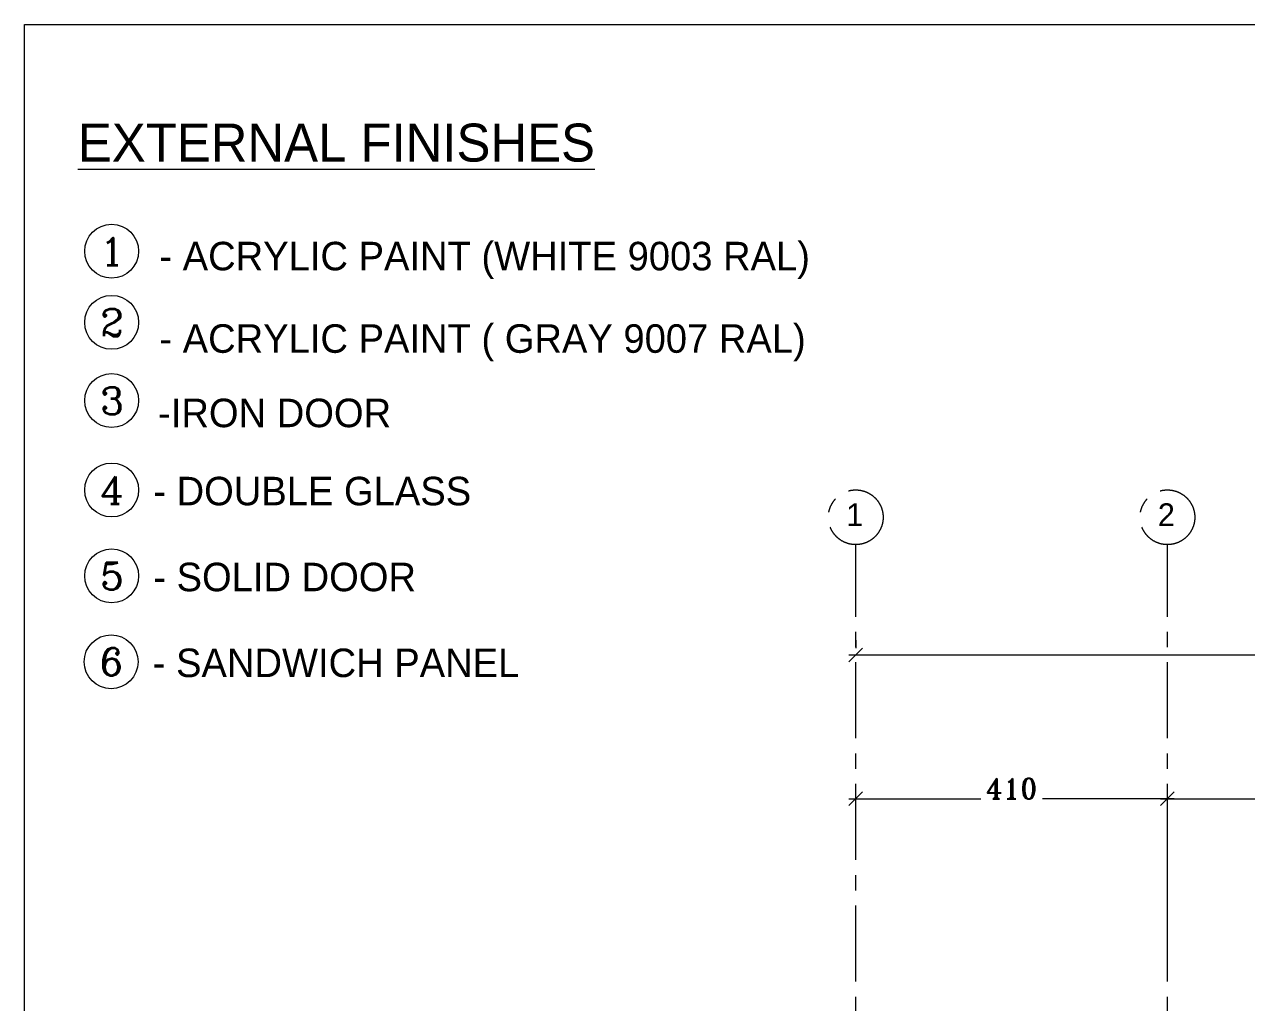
# Model space of a CAD drawing. Header units: millimetres. Extents: x -9083 to 924194, y -232449 to 321637.
# Drawn here: x -8100 to 7970, y 110343 to 123209 of the extents above; entities that cross this region are included whole.
import ezdxf
from ezdxf.enums import TextEntityAlignment as Align

# ---------------------------------------------------------------- set-up
doc = ezdxf.new("R2010")
doc.units = ezdxf.units.MM
doc.header["$LTSCALE"] = 400
doc.header["$MEASUREMENT"] = 0
doc.header["$PDMODE"] = 3
doc.linetypes.add('CENTER', pattern=[2, 1.25, -0.25, 0.25, -0.25])
doc.linetypes.add('CENTERX2', pattern=[4, 2.5, -0.5, 0.5, -0.5])
doc.layers.get('0').update_dxf_attribs({"lineweight": 0, "true_color": 0xff1414})
doc.layers.get('Defpoints').update_dxf_attribs({"color": 8, "lineweight": 5})
doc.layers.add('AXIES', color=7, linetype='CENTER', lineweight=0, true_color=0x949596)
doc.layers.add('AXIS DIMENSION', color=8, linetype='Continuous', lineweight=5)
doc.layers.add('GENERAL TEXT', color=4, linetype='Continuous', lineweight=5)
doc.styles.add('COMP', font='complex_.ttf')
doc.styles.add('ROMANT', font='romant.shx')
doc.styles.get("Standard").update_dxf_attribs({"font": 'GOTHIC.TTF', "height": 220})
doc.dimstyles.new('AXIS DIMENSION', dxfattribs={"dimscale": 1.2, "dimtxt": 220, "dimasz": 150, "dimexe": 75, "dimexo": 200, "dimgap": 50, "dimtad": 0, "dimdec": 0, "dimlfac": 0.1, "dimzin": 0, "dimdsep": 46, "dimtxsty": 'ROMANT', "dimblk": 'OBLIQUE', "dimcen": 200, "dimdle": 75, "dimclrd": 17, "dimclre": 94, "dimclrt": 3, "dimadec": 0, "dimazin": 0, "dimtfac": 0.5, "dimtdec": 0, "dimtix": 1, "dimtofl": 0, "dimtmove": 2, "dimatfit": 2, "dimfxl": 100, "dimtvp": 0.5, "dimtolj": 1, "dimtzin": 0, "dimlwd": -1, "dimlwe": -1, "dimarcsym": 0})

# ---------------------------------------------------------------- blocks, each defined once
blk = doc.blocks.new('FINISHING TAG')
blk.add_circle((0, 0), 295)
at = {"style": 'COMP'}
blk.add_attdef('0', text='', height=250, dxfattribs=at).set_placement((4, -2), align=Align.MIDDLE)
blk = doc.blocks.new('_Oblique')
at = {"color": 0, "linetype": 'ByBlock', "lineweight": -2}
blk.add_line((-0.5, -0.5), (0.5, 0.5), dxfattribs=at)
blk = doc.blocks.new('*D244')
at = {"layer": 'AXIS DIMENSION', "color": 17, "ltscale": 20, "transparency": 16777216}
for p, q in [((6077493, 710989), (6079226, 710989)), ((6081771, 710989), (6080037, 710989))]:
    blk.add_line(p, q, dxfattribs=at)
at = {"layer": 'AXIS DIMENSION', "color": 94, "ltscale": 20, "transparency": 16777216}
for p, q in [((6077583, 710864), (6077583, 710899)), ((6081681, 710864), (6081681, 710899))]:
    blk.add_line(p, q, dxfattribs=at)
at = {"layer": 'Defpoints', "color": 0, "ltscale": 20, "transparency": 16777216}
for p in [(6077583, 711104), (6081681, 711104), (6081681, 710989)]:
    blk.add_point(p, dxfattribs=at)
at = {"layer": 'AXIS DIMENSION', "color": 17, "ltscale": 20, "transparency": 16777216, "xscale": 179.9999999999999, "yscale": 179.9999999999999, "zscale": 179.9999999999999, "rotation": 180}
blk.add_blockref('_Oblique', (6077583, 710989), dxfattribs=at)
at = {"layer": 'AXIS DIMENSION', "color": 17, "ltscale": 20, "transparency": 16777216, "xscale": 179.9999999999999, "yscale": 179.9999999999999, "zscale": 179.9999999999999}
blk.add_blockref('_Oblique', (6081681, 710989), dxfattribs=at)
at = {"layer": 'AXIS DIMENSION', "color": 3, "ltscale": 20, "transparency": 16777216, "insert": (6079632, 711121), "char_height": 264, "attachment_point": 5, "style": 'ROMANT'}
blk.add_mtext('\\A1;410', dxfattribs=at)
blk = doc.blocks.new('*D176')
at = {"layer": 'AXIS DIMENSION', "color": 94, "ltscale": 20, "transparency": 16777216}
for p, q in [((6077583, 712536), (6077583, 712431)), ((6125683, 712536), (6125683, 712431))]:
    blk.add_line(p, q, dxfattribs=at)
at = {"layer": 'AXIS DIMENSION', "color": 17, "ltscale": 20, "transparency": 16777216}
for p, q in [((6077493, 712341), (6101101, 712341)), ((6125773, 712341), (6102164, 712341))]:
    blk.add_line(p, q, dxfattribs=at)
at = {"layer": 'Defpoints', "color": 0, "ltscale": 20, "transparency": 16777216}
for p in [(6077583, 712296), (6125683, 712341), (6125683, 712296)]:
    blk.add_point(p, dxfattribs=at)
at = {"layer": 'AXIS DIMENSION', "color": 17, "ltscale": 20, "transparency": 16777216, "xscale": 179.9999999999999, "yscale": 179.9999999999999, "zscale": 179.9999999999999, "rotation": 180}
blk.add_blockref('_Oblique', (6077583, 712341), dxfattribs=at)
at = {"layer": 'AXIS DIMENSION', "color": 17, "ltscale": 20, "transparency": 16777216, "xscale": 179.9999999999999, "yscale": 179.9999999999999, "zscale": 179.9999999999999}
blk.add_blockref('_Oblique', (6125683, 712341), dxfattribs=at)
at = {"layer": 'AXIS DIMENSION', "color": 3, "ltscale": 20, "transparency": 16777216, "insert": (6101633, 712473), "char_height": 264, "attachment_point": 5, "style": 'ROMANT'}
blk.add_mtext('\\A1;4810', dxfattribs=at)
blk = doc.blocks.new('*D243')
at = {"layer": 'AXIS DIMENSION', "color": 17, "ltscale": 20, "transparency": 16777216}
for p, q in [((6081591, 710989), (6083277, 710989)), ((6085774, 710989), (6084088, 710989))]:
    blk.add_line(p, q, dxfattribs=at)
at = {"layer": 'AXIS DIMENSION', "color": 94, "ltscale": 20, "transparency": 16777216}
for p, q in [((6081681, 708612), (6081681, 711079)), ((6085684, 708928), (6085684, 711079))]:
    blk.add_line(p, q, dxfattribs=at)
at = {"layer": 'Defpoints', "color": 0, "ltscale": 20, "transparency": 16777216}
for p in [(6085684, 710989), (6085684, 708688), (6081681, 708372)]:
    blk.add_point(p, dxfattribs=at)
at = {"layer": 'AXIS DIMENSION', "color": 17, "ltscale": 20, "transparency": 16777216, "xscale": 179.9999999999999, "yscale": 179.9999999999999, "zscale": 179.9999999999999, "rotation": 180}
blk.add_blockref('_Oblique', (6081681, 710989), dxfattribs=at)
at = {"layer": 'AXIS DIMENSION', "color": 17, "ltscale": 20, "transparency": 16777216, "xscale": 179.9999999999999, "yscale": 179.9999999999999, "zscale": 179.9999999999999}
blk.add_blockref('_Oblique', (6085684, 710989), dxfattribs=at)
at = {"layer": 'AXIS DIMENSION', "color": 3, "ltscale": 20, "transparency": 16777216, "insert": (6083683, 711121), "char_height": 264, "attachment_point": 5, "style": 'ROMANT'}
blk.add_mtext('\\A1;400', dxfattribs=at)
blk = doc.blocks.new('rffghffr')
at = {"layer": 'AXIES', "linetype": 'CENTERX2'}
for p, q in [((6077582.5, 695783), (6077582.5, 714330.6)), ((6081680.8, 695783), (6081680.8, 714330.6))]:
    blk.add_line(p, q, dxfattribs=at)
for centre in [(6077582.5, 714690.6), (6081680.8, 714690.6)]:
    blk.add_circle(centre, 360, dxfattribs=at)
for s, p in [('1', (6077456.9, 714573.9)), ('2', (6081555.2, 714573.9))]:
    blk.add_text(s, height=300, dxfattribs=at).set_placement(p)
at = {"layer": 'AXIS DIMENSION', "ltscale": 20}
dim = blk.add_linear_dim(base=(6125682.5, 712879.4), p1=(6077582.5, 712834.6), p2=(6125682.5, 712834.6), dimstyle='AXIS DIMENSION', dxfattribs=at)
dim.commit()
dim.dimension.update_dxf_attribs({"geometry": '*D176', "text_midpoint": (6101632.5, 713011.4), "insert": (0, 538.6)})
for base, p1, p2, picture, middle in [((6081680.8, 710988.7), (6077582.5, 711104.3), (6081680.8, 711104.3), '*D244', (6079631.7, 711120.7)), ((6085684.3, 710988.7), (6081680.8, 708372.3), (6085684.3, 708688.2), '*D243', (6083682.6, 711120.7))]:
    dim = blk.add_linear_dim(base=base, p1=p1, p2=p2, dimstyle='AXIS DIMENSION', dxfattribs=at)
    dim.commit()
    dim.dimension.update_dxf_attribs({"geometry": picture, "text_midpoint": middle})

msp = doc.modelspace()

# ---------------------------------------------------------------- linework, layer by layer
at = {"layer": 'Defpoints'}
msp.add_lwpolyline([(-8100, 123208.72705), (55596.80779, 123208.72705), (55596.80779, 64923.38106), (-8100, 64923.38106)], close=True, dxfattribs=at)

# ---------------------------------------------------------------- block references
at = {"layer": 'AXIES'}
msp.add_blockref('rffghffr', (-6074751.25257, -597964.26251), dxfattribs=at)
at = {"layer": 'GENERAL TEXT'}
ref = msp.add_blockref('FINISHING TAG', (-6953.4648, 120225.62174, -8344.04098), dxfattribs=dict(at, xscale=1.2, yscale=1.2, zscale=1.2))
ref.add_attrib('0', '1', dxfattribs={"layer": '0', "color": 3, "height": 360, "style": 'COMP'}).set_placement((-6948.38238, 120223.09767, -8344.04098), align=Align.MIDDLE)
ref = msp.add_blockref('FINISHING TAG', (-6953.4648, 119290.03428, -8344.04098), dxfattribs=dict(at, xscale=1.2, yscale=1.2, zscale=1.2))
ref.add_attrib('0', '2', dxfattribs={"layer": '0', "color": 3, "height": 360, "style": 'COMP'}).set_placement((-6948.38238, 119287.51022, -8344.04098), align=Align.MIDDLE)
ref = msp.add_blockref('FINISHING TAG', (-6953.4648, 118261.30636, -8344.04098), dxfattribs=dict(at, xscale=1.2, yscale=1.2, zscale=1.2))
ref.add_attrib('0', '3', dxfattribs={"layer": '0', "color": 3, "height": 360, "style": 'COMP'}).set_placement((-6948.38238, 118258.78229, -8344.04098), align=Align.MIDDLE)
ref = msp.add_blockref('FINISHING TAG', (-6953.4648, 117085.26447, -8344.04098), dxfattribs=dict(at, xscale=1.2, yscale=1.2, zscale=1.2))
ref.add_attrib('0', '4', dxfattribs={"layer": '0', "color": 3, "height": 360, "style": 'COMP'}).set_placement((-6948.38238, 117082.7404, -8344.04098), align=Align.MIDDLE)
ref = msp.add_blockref('FINISHING TAG', (-6953.4648, 115955.13907, -8344.04098), dxfattribs=dict(at, xscale=1.2, yscale=1.2, zscale=1.2))
ref.add_attrib('0', '5', dxfattribs={"layer": '0', "color": 3, "height": 360, "style": 'COMP'}).set_placement((-6948.38238, 115952.615, -8344.04098), align=Align.MIDDLE)
ref = msp.add_blockref('FINISHING TAG', (-6960.40574, 114825.68871, -8344.04098), dxfattribs=dict(at, xscale=1.2, yscale=1.2, zscale=1.2))
ref.add_attrib('0', '6', dxfattribs={"layer": '0', "color": 3, "height": 360, "style": 'COMP'}).set_placement((-6955.32332, 114823.16464, -8344.04098), align=Align.MIDDLE)

# ---------------------------------------------------------------- texts
at = {"layer": 'GENERAL TEXT', "ltscale": 0.3}
for s, height, p in [('%%UEXTERNAL FINISHES', 500, (-7397.30084, 121404.2248, 1850.51973)), ('- ACRYLIC PAINT (WHITE 9003 RAL)', 375, (-6325.61633, 119974.30912)), ('- ACRYLIC PAINT ( GRAY 9007 RAL)', 375, (-6325.61633, 118889.50461)), ('-IRON DOOR', 375, (-6342.74322, 117911.18222, 2217.2414)), (' - DOUBLE GLASS', 375, (-6545.17914, 116883.58812, 1953.2018)), (' - SOLID DOOR', 375, (-6545.17914, 115753.46272, 1953.2018)), (' - SANDWICH PANEL', 375, (-6552.12007, 114624.01236, 1953.2018))]:
    msp.add_text(s, height=height, dxfattribs=at).set_placement(p)

doc.saveas('drawing.dxf')
